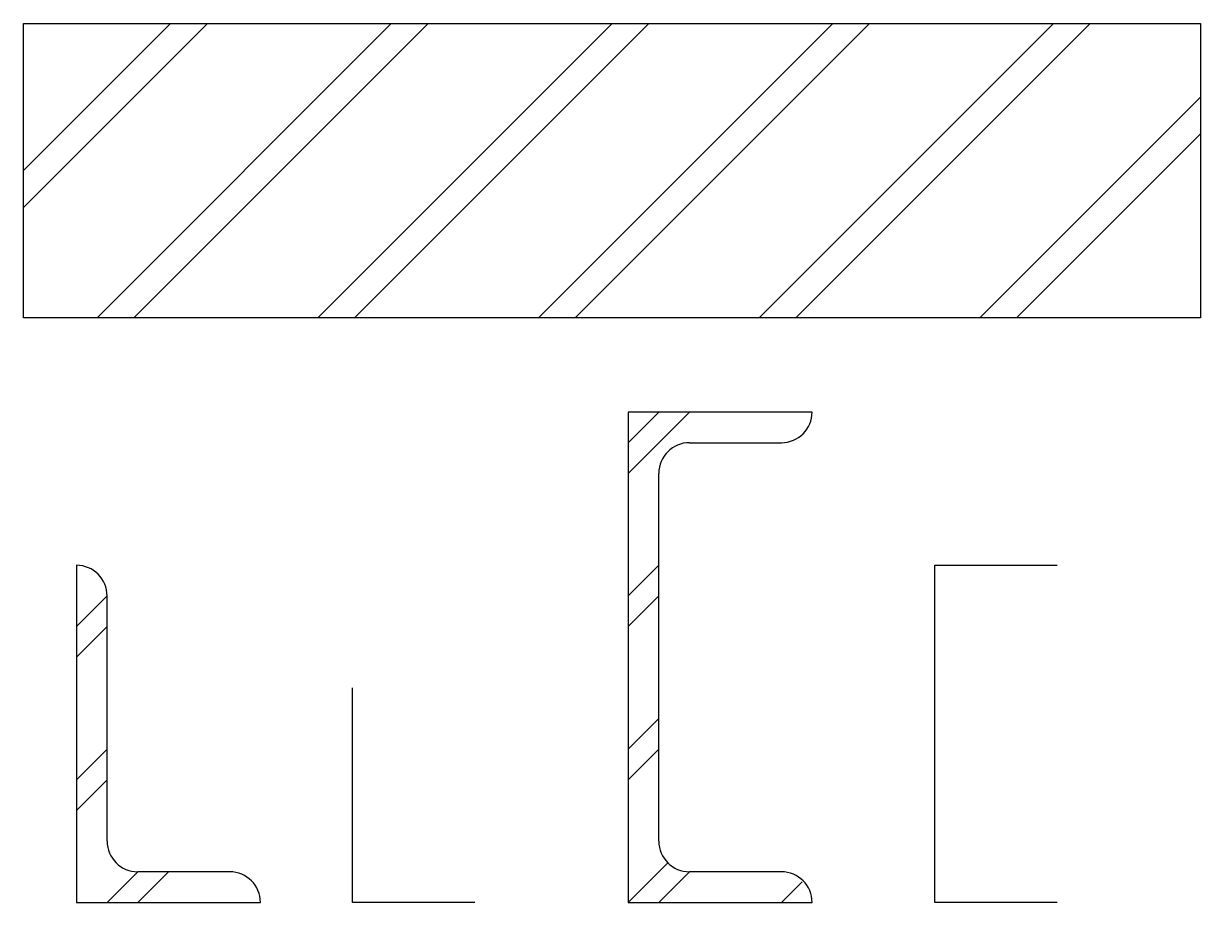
# Model space of a CAD drawing. Header units: metres. Extents: x 35168 to 37088, y -2638 to -1205.
import ezdxf

# ---------------------------------------------------------------- set-up
doc = ezdxf.new("R2010")
doc.units = ezdxf.units.M
doc.layers.add('LAYER1', color=1, linetype='Continuous')
doc.layers.add('LAYER2', color=2, linetype='Continuous')

msp = doc.modelspace()

# ---------------------------------------------------------------- linework, layer by layer
for p, q in [((35167.93, -1504.55), (35467.93, -1204.55)), ((35167.93, -1444.55), (35407.93, -1204.55)), ((35287.93, -1684.55), (35767.93, -1204.55)), ((35347.93, -1684.55), (35827.93, -1204.55)), ((35647.93, -1684.55), (36127.93, -1204.55)), ((35707.93, -1684.55), (36187.93, -1204.55)), ((36007.93, -1684.55), (36487.93, -1204.55)), ((36067.93, -1684.55), (36547.93, -1204.55)), ((36367.93, -1684.55), (36847.93, -1204.55)), ((36427.93, -1684.55), (36907.93, -1204.55)), ((36727.93, -1684.55), (37087.93, -1324.55)), ((36787.93, -1684.55), (37087.93, -1384.55)), ((36154.33, -1938.31), (36254.33, -1838.31)), ((36154.33, -1888.31), (36204.33, -1838.31)), ((36154.33, -2138.31), (36204.33, -2088.31)), ((35304.33, -2138.31), (35254.33, -2188.31)), ((36154.33, -2188.31), (36204.33, -2138.31)), ((35254.33, -2238.31), (35304.33, -2188.31)), ((36154.33, -2388.31), (36204.33, -2338.31)), ((35254.33, -2438.31), (35304.33, -2388.31)), ((36154.33, -2438.31), (36204.33, -2388.31)), ((35254.33, -2488.31), (35304.33, -2438.31)), ((35304.33, -2638.31), (35354.33, -2588.31)), ((35354.33, -2638.31), (35404.33, -2588.31)), ((36154.33, -2638.31), (36219.09, -2573.51)), ((36204.33, -2638.31), (36254.33, -2588.31)), ((36404.33, -2638.31), (36437.96, -2604.71))]:
    msp.add_line(p, q)
at = {"layer": 'LAYER1'}
for p, q in [((35167.93, -1684.55), (35167.93, -1204.55)), ((35167.93, -1204.55), (37087.93, -1204.55)), ((37087.93, -1204.55), (37087.93, -1684.55)), ((37087.93, -1684.55), (35167.93, -1684.55)), ((36654.33, -2638.31), (36654.33, -2088.31)), ((36654.33, -2088.31), (36854.33, -2088.31)), ((35704.33, -2638.31), (35704.33, -2288.31)), ((35904.33, -2638.31), (35704.33, -2638.31)), ((36854.33, -2638.31), (36654.33, -2638.31))]:
    msp.add_line(p, q, dxfattribs=at)
at = {"layer": 'LAYER2'}
for p, q in [((36154.33, -1838.31), (36154.33, -2638.31)), ((36454.33, -1838.31), (36154.33, -1838.31)), ((36454.33, -1838.31), (36454.33, -1838.31)), ((36254.33, -1888.31), (36404.33, -1888.31)), ((36204.33, -2538.31), (36204.33, -1938.31)), ((35254.33, -2088.31), (35254.33, -2638.31)), ((35254.33, -2088.31), (35254.33, -2088.31)), ((35304.33, -2538.31), (35304.33, -2138.31)), ((35504.33, -2588.31), (35354.33, -2588.31)), ((36404.33, -2588.31), (36254.33, -2588.31)), ((35254.33, -2638.31), (35554.33, -2638.31)), ((35554.33, -2638.31), (35554.33, -2638.31)), ((36154.33, -2638.31), (36454.33, -2638.31)), ((36454.33, -2638.31), (36454.33, -2638.31))]:
    msp.add_line(p, q, dxfattribs=at)
for centre, start, end in [((36404.33, -1838.31), 270, 0), ((36254.33, -1938.31), 90, 180), ((35254.33, -2138.31), 0, 90), ((35354.33, -2538.31), 180, 270), ((36254.33, -2538.31), 180, 270), ((35504.33, -2638.31), 0, 90), ((36404.33, -2638.31), 0, 90)]:
    msp.add_arc(centre, 50, start, end, dxfattribs=at)

doc.saveas('drawing.dxf')
